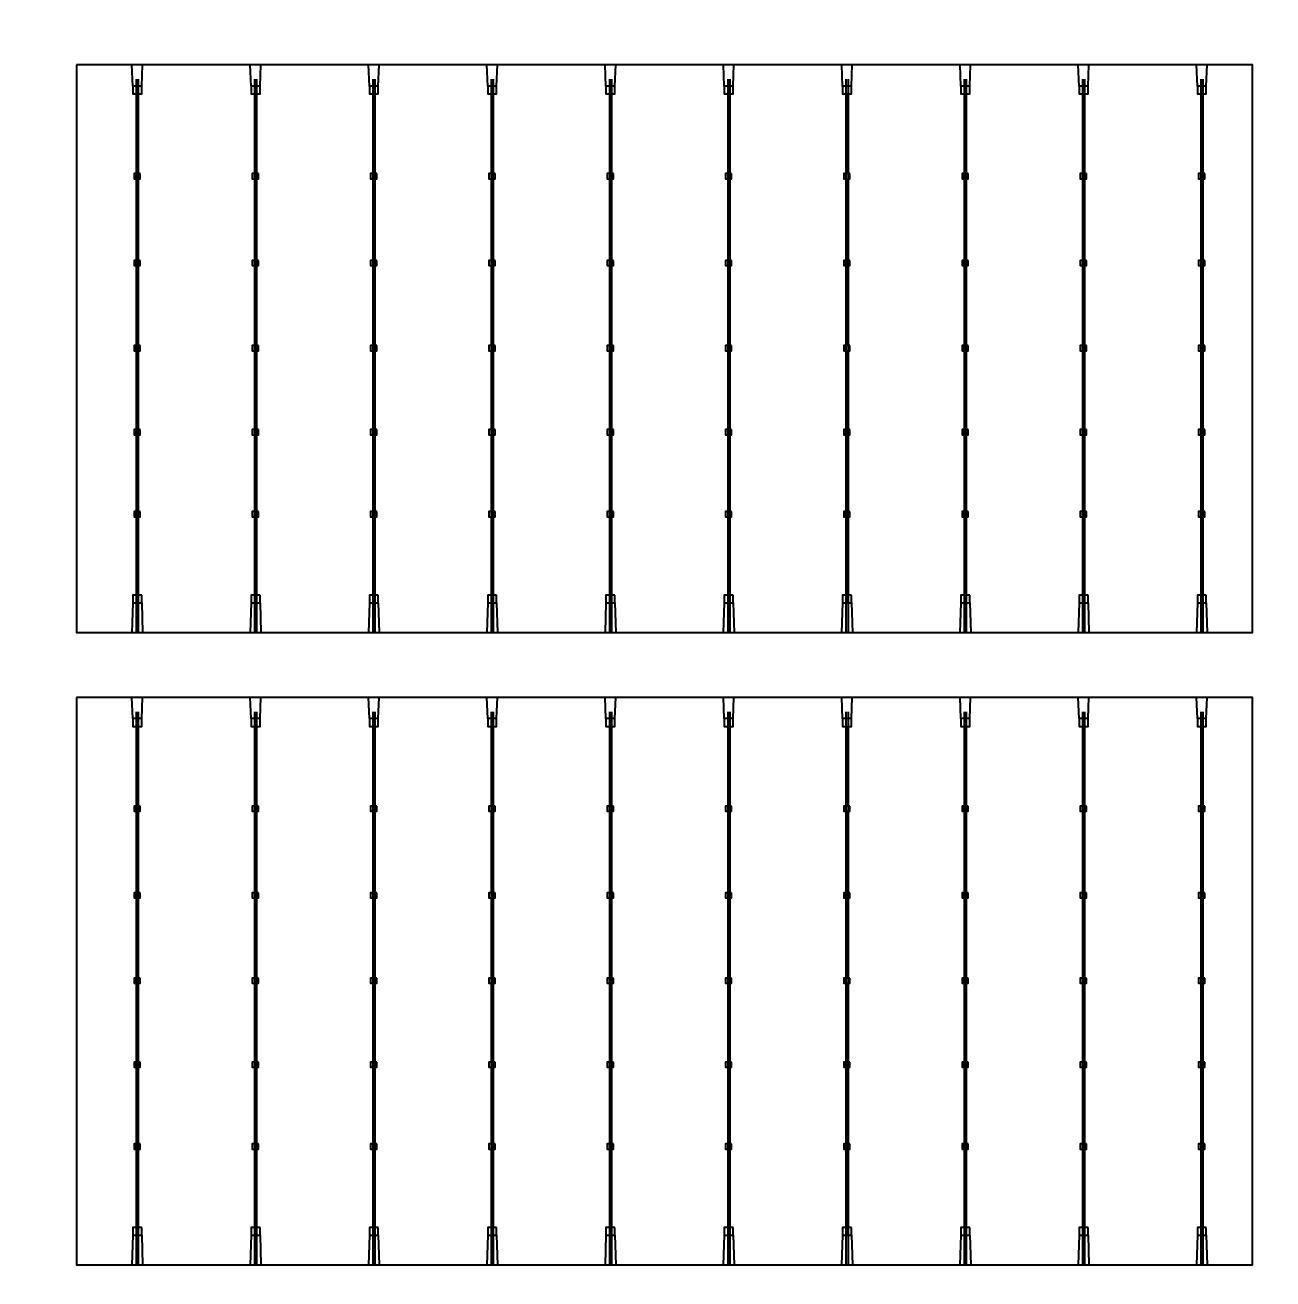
# Model space of a CAD drawing. Header units: millimetres. Extents: x 10297564 to 11610295, y -9287743 to -8409454.
# Drawn here: x 10431307 to 10433853, y -9098211 to -9095653 of the extents above; entities that cross this region are included whole.
import ezdxf

# ---------------------------------------------------------------- set-up
doc = ezdxf.new("R2010")
doc.units = ezdxf.units.MM
doc.header["$LTSCALE"] = 100
doc.layers.add('E1', color=1, linetype='Continuous')
doc.layers.add('Outline', color=5, linetype='Continuous', lineweight=25)
doc.styles.add('HL-S1', font='DotumChe.ttf')
doc.styles.add('MG', font='malgun.ttf')
doc.dimstyles.new('HL-100', dxfattribs={"dimscale": 100, "dimtxt": 3, "dimasz": 4, "dimexe": 2, "dimexo": 2, "dimgap": 1, "dimtad": 1, "dimdec": 0, "dimzin": 0, "dimlunit": 6, "dimtxsty": 'HL-S1', "dimblk": 'DOTSMALL', "dimcen": 4, "dimdle": 2, "dimclrd": 256, "dimclre": 256, "dimclrt": 4, "dimazin": 0, "dimtfac": 1, "dimtdec": 0, "dimtix": 1, "dimtmove": 2, "dimatfit": 3, "dimldrblk": 'DOTSMALL', "dimfxl": 1.5, "dimtolj": 1, "dimtzin": 0, "dimlwd": -1, "dimlwe": -1, "dimarcsym": 0})

# ---------------------------------------------------------------- blocks, each defined once
blk = doc.blocks.new('*D75')
at = {"layer": 'defpoints', "color": 0, "transparency": 16777216}
for p in [(10439230.2, -9073249.8), (10439230.2, -9073249.8), (10423426.7, -9107604.7)]:
    blk.add_point(p, dxfattribs=at)
at = {"layer": 'E1', "color": 1, "transparency": 16777216}
for p, q in [((10439593.6, -9073417), (10439593.6, -9073417)), ((10423593.8, -9107241.3), (10439063, -9073613.2)), ((10423790.1, -9107771.8), (10423790.1, -9107771.8))]:
    blk.add_line(p, q, dxfattribs=at)
for points in [[(10439002.4, -9073585.4), (10439123.6, -9073641.1), (10439230.2, -9073249.8)], [(10423533.3, -9107213.4), (10423654.4, -9107269.1), (10423426.7, -9107604.7)]]:
    blk.add_solid(points, dxfattribs=at)
at = {"layer": 'E1', "color": 7, "transparency": 16777216, "insert": (10430911.1, -9090235.3), "char_height": 500, "attachment_point": 5, "rotation": 65.2972, "style": 'MG'}
blk.add_mtext('\\A1;2711.1', dxfattribs=at)
blk = doc.blocks.new('_DotSmall')
at = {"color": 0, "linetype": 'ByBlock', "const_width": 0.5}
blk.add_lwpolyline([(-0.0625, 0, 1), (0.0625, 0, 1)], format="xyb", close=True, dxfattribs=at)

msp = doc.modelspace()

# ---------------------------------------------------------------- hatches: boundary and pattern name
at = {"true_color": 0x939598}
h = msp.add_hatch(color=252, dxfattribs=at)
h.dxf.hatch_style = 1
h.paths.add_polyline_path([(10431534.3, -9096892.3), (10431538.3, -9096892.3), (10431538.3, -9095763.9), (10431534.3, -9095763.9)])
h = msp.add_hatch(color=252, dxfattribs=at)
h.dxf.hatch_style = 1
h.paths.add_polyline_path([(10431775.6, -9096892.3), (10431779.6, -9096892.3), (10431779.6, -9095763.9), (10431775.6, -9095763.9)])
h = msp.add_hatch(color=252, dxfattribs=at)
h.dxf.hatch_style = 1
h.paths.add_polyline_path([(10432016.9, -9096892.3), (10432020.9, -9096892.3), (10432020.9, -9095763.9), (10432016.9, -9095763.9)])
h = msp.add_hatch(color=252, dxfattribs=at)
h.dxf.hatch_style = 1
h.paths.add_polyline_path([(10432258.2, -9096892.3), (10432262.2, -9096892.3), (10432262.2, -9095763.9), (10432258.2, -9095763.9)])
h = msp.add_hatch(color=252, dxfattribs=at)
h.dxf.hatch_style = 1
h.paths.add_polyline_path([(10432499.5, -9096892.3), (10432503.6, -9096892.3), (10432503.6, -9095763.9), (10432499.5, -9095763.9)])
h = msp.add_hatch(color=252, dxfattribs=at)
h.dxf.hatch_style = 1
h.paths.add_polyline_path([(10432740.8, -9096892.3), (10432744.9, -9096892.3), (10432744.9, -9095763.9), (10432740.8, -9095763.9)])
h = msp.add_hatch(color=252, dxfattribs=at)
h.dxf.hatch_style = 1
h.paths.add_polyline_path([(10432982.1, -9096892.3), (10432986.2, -9096892.3), (10432986.2, -9095763.9), (10432982.1, -9095763.9)])
h = msp.add_hatch(color=252, dxfattribs=at)
h.dxf.hatch_style = 1
h.paths.add_polyline_path([(10433223.4, -9096892.3), (10433227.5, -9096892.3), (10433227.5, -9095763.9), (10433223.4, -9095763.9)])
h = msp.add_hatch(color=252, dxfattribs=at)
h.dxf.hatch_style = 1
h.paths.add_polyline_path([(10433464.7, -9096892.3), (10433468.8, -9096892.3), (10433468.8, -9095763.9), (10433464.7, -9095763.9)])
h = msp.add_hatch(color=252, dxfattribs=at)
h.dxf.hatch_style = 1
h.paths.add_polyline_path([(10433706, -9096892.3), (10433710.1, -9096892.3), (10433710.1, -9095763.9), (10433706, -9095763.9)])
h = msp.add_hatch(color=252, dxfattribs=at)
h.dxf.hatch_style = 1
h.paths.add_polyline_path([(10431534.3, -9098182.5), (10431538.3, -9098182.5), (10431538.3, -9097054.1), (10431534.3, -9097054.1)])
h = msp.add_hatch(color=252, dxfattribs=at)
h.dxf.hatch_style = 1
h.paths.add_polyline_path([(10431775.6, -9098182.5), (10431779.6, -9098182.5), (10431779.6, -9097054.1), (10431775.6, -9097054.1)])
h = msp.add_hatch(color=252, dxfattribs=at)
h.dxf.hatch_style = 1
h.paths.add_polyline_path([(10432016.9, -9098182.5), (10432020.9, -9098182.5), (10432020.9, -9097054.1), (10432016.9, -9097054.1)])
h = msp.add_hatch(color=252, dxfattribs=at)
h.dxf.hatch_style = 1
h.paths.add_polyline_path([(10432258.2, -9098182.5), (10432262.2, -9098182.5), (10432262.2, -9097054.1), (10432258.2, -9097054.1)])
h = msp.add_hatch(color=252, dxfattribs=at)
h.dxf.hatch_style = 1
h.paths.add_polyline_path([(10432499.5, -9098182.5), (10432503.6, -9098182.5), (10432503.6, -9097054.1), (10432499.5, -9097054.1)])
h = msp.add_hatch(color=252, dxfattribs=at)
h.dxf.hatch_style = 1
h.paths.add_polyline_path([(10432740.8, -9098182.5), (10432744.9, -9098182.5), (10432744.9, -9097054.1), (10432740.8, -9097054.1)])
h = msp.add_hatch(color=252, dxfattribs=at)
h.dxf.hatch_style = 1
h.paths.add_polyline_path([(10432982.1, -9098182.5), (10432986.2, -9098182.5), (10432986.2, -9097054.1), (10432982.1, -9097054.1)])
h = msp.add_hatch(color=252, dxfattribs=at)
h.dxf.hatch_style = 1
h.paths.add_polyline_path([(10433223.4, -9098182.5), (10433227.5, -9098182.5), (10433227.5, -9097054.1), (10433223.4, -9097054.1)])
h = msp.add_hatch(color=252, dxfattribs=at)
h.dxf.hatch_style = 1
h.paths.add_polyline_path([(10433464.7, -9098182.5), (10433468.8, -9098182.5), (10433468.8, -9097054.1), (10433464.7, -9097054.1)])
h = msp.add_hatch(color=252, dxfattribs=at)
h.dxf.hatch_style = 1
h.paths.add_polyline_path([(10433706, -9098182.5), (10433710.1, -9098182.5), (10433710.1, -9097054.1), (10433706, -9097054.1)])

# ---------------------------------------------------------------- linework, layer by layer
for p, q in [((10431527.2, -9095777.8), (10431525.5, -9095734.6)), ((10431545.4, -9095777.8), (10431547.1, -9095734.6)), ((10431768.5, -9095777.8), (10431766.9, -9095734.6)), ((10431786.7, -9095777.8), (10431788.4, -9095734.6)), ((10432009.9, -9095777.8), (10432008.2, -9095734.6)), ((10432028, -9095777.8), (10432029.7, -9095734.6)), ((10432251.2, -9095777.8), (10432249.5, -9095734.6)), ((10432269.3, -9095777.8), (10432271, -9095734.6)), ((10432492.5, -9095777.8), (10432490.8, -9095734.6)), ((10432510.6, -9095777.8), (10432512.3, -9095734.6)), ((10432733.8, -9095777.8), (10432732.1, -9095734.6)), ((10432751.9, -9095777.8), (10432753.6, -9095734.6)), ((10432975.1, -9095777.8), (10432973.4, -9095734.6)), ((10432993.2, -9095777.8), (10432994.9, -9095734.6)), ((10433216.4, -9095777.8), (10433214.7, -9095734.6)), ((10433234.5, -9095777.8), (10433236.2, -9095734.6)), ((10433457.7, -9095777.8), (10433456, -9095734.6)), ((10433475.8, -9095777.8), (10433477.5, -9095734.6)), ((10433699, -9095777.8), (10433697.3, -9095734.6)), ((10433717.1, -9095777.8), (10433718.8, -9095734.6)), ((10431534.3, -9095763.9), (10431534.3, -9096892.3)), ((10431538.3, -9095763.9), (10431538.3, -9096892.3)), ((10431775.6, -9095763.9), (10431775.6, -9096892.3)), ((10431779.6, -9095763.9), (10431779.6, -9096892.3)), ((10432016.9, -9095763.9), (10432016.9, -9096892.3)), ((10432020.9, -9095763.9), (10432020.9, -9096892.3)), ((10432258.2, -9095763.9), (10432258.2, -9096892.3)), ((10432262.2, -9095763.9), (10432262.2, -9096892.3)), ((10432499.5, -9095763.9), (10432499.5, -9096892.3)), ((10432503.6, -9095763.9), (10432503.6, -9096892.3)), ((10432740.8, -9095763.9), (10432740.8, -9096892.3)), ((10432744.9, -9095763.9), (10432744.9, -9096892.3)), ((10432982.1, -9095763.9), (10432982.1, -9096892.3)), ((10432986.2, -9095763.9), (10432986.2, -9096892.3)), ((10433223.4, -9095763.9), (10433223.4, -9096892.3)), ((10433227.5, -9095763.9), (10433227.5, -9096892.3)), ((10433464.7, -9095763.9), (10433464.7, -9096892.3)), ((10433468.8, -9095763.9), (10433468.8, -9096892.3)), ((10433706, -9095763.9), (10433706, -9096892.3)), ((10433710.1, -9095763.9), (10433710.1, -9096892.3)), ((10431535.9, -9095956.4), (10431535.9, -9095793.9)), ((10431536.7, -9095956.4), (10431536.7, -9095793.9)), ((10431777.2, -9095956.4), (10431777.2, -9095793.9)), ((10431778, -9095956.4), (10431778, -9095793.9)), ((10432018.5, -9095956.4), (10432018.5, -9095793.9)), ((10432019.3, -9095956.4), (10432019.3, -9095793.9)), ((10432259.8, -9095956.4), (10432259.8, -9095793.9)), ((10432260.6, -9095956.4), (10432260.6, -9095793.9)), ((10432501.1, -9095956.4), (10432501.1, -9095793.9)), ((10432501.9, -9095956.4), (10432501.9, -9095793.9)), ((10432742.4, -9095956.4), (10432742.4, -9095793.9)), ((10432743.3, -9095956.4), (10432743.3, -9095793.9)), ((10432983.7, -9095956.4), (10432983.7, -9095793.9)), ((10432984.6, -9095956.4), (10432984.6, -9095793.9)), ((10433225, -9095956.4), (10433225, -9095793.9)), ((10433225.9, -9095956.4), (10433225.9, -9095793.9)), ((10433466.3, -9095956.4), (10433466.3, -9095793.9)), ((10433467.2, -9095956.4), (10433467.2, -9095793.9)), ((10433707.6, -9095956.4), (10433707.6, -9095793.9)), ((10433708.5, -9095956.4), (10433708.5, -9095793.9)), ((10431535.9, -9096307.3), (10431535.9, -9095966.8)), ((10431536.7, -9096307.3), (10431536.7, -9095966.8)), ((10431777.2, -9096307.3), (10431777.2, -9095966.8)), ((10431778, -9096307.3), (10431778, -9095966.8)), ((10432018.5, -9096307.3), (10432018.5, -9095966.8)), ((10432019.3, -9096307.3), (10432019.3, -9095966.8)), ((10432259.8, -9096307.3), (10432259.8, -9095966.8)), ((10432260.6, -9096307.3), (10432260.6, -9095966.8)), ((10432501.1, -9096307.3), (10432501.1, -9095966.8)), ((10432501.9, -9096307.3), (10432501.9, -9095966.8)), ((10432742.4, -9096307.3), (10432742.4, -9095966.8)), ((10432743.3, -9096307.3), (10432743.3, -9095966.8)), ((10432983.7, -9096307.3), (10432983.7, -9095966.8)), ((10432984.6, -9096307.3), (10432984.6, -9095966.8)), ((10433225, -9096307.3), (10433225, -9095966.8)), ((10433225.9, -9096307.3), (10433225.9, -9095966.8)), ((10433466.3, -9096307.3), (10433466.3, -9095966.8)), ((10433467.2, -9096307.3), (10433467.2, -9095966.8)), ((10433707.6, -9096133.3), (10433707.6, -9095966.8)), ((10433708.5, -9096133.3), (10433708.5, -9095966.8)), ((10433707.6, -9096307.3), (10433707.6, -9096143.7)), ((10433708.5, -9096307.3), (10433708.5, -9096143.7)), ((10431535.9, -9096831.4), (10431535.9, -9096317.8)), ((10431536.7, -9096831.4), (10431536.7, -9096317.8)), ((10431777.2, -9096831.4), (10431777.2, -9096317.8)), ((10431778, -9096831.4), (10431778, -9096317.8)), ((10432018.5, -9096831.4), (10432018.5, -9096317.8)), ((10432019.3, -9096831.4), (10432019.3, -9096317.8)), ((10432259.8, -9096831.4), (10432259.8, -9096317.8)), ((10432260.6, -9096831.4), (10432260.6, -9096317.8)), ((10432501.1, -9096831.4), (10432501.1, -9096317.8)), ((10432501.9, -9096831.4), (10432501.9, -9096317.8)), ((10432742.4, -9096831.4), (10432742.4, -9096317.8)), ((10432743.3, -9096831.4), (10432743.3, -9096317.8)), ((10432983.7, -9096831.4), (10432983.7, -9096317.8)), ((10432984.6, -9096831.4), (10432984.6, -9096317.8)), ((10433225, -9096831.4), (10433225, -9096317.8)), ((10433225.9, -9096831.4), (10433225.9, -9096317.8)), ((10433466.3, -9096478.6), (10433466.3, -9096317.8)), ((10433467.2, -9096478.6), (10433467.2, -9096317.8)), ((10433707.6, -9096478.6), (10433707.6, -9096317.8)), ((10433708.5, -9096478.6), (10433708.5, -9096317.8)), ((10433466.3, -9096831.4), (10433466.3, -9096489.1)), ((10433467.2, -9096831.4), (10433467.2, -9096489.1)), ((10433707.6, -9096831.4), (10433707.6, -9096489.1)), ((10433708.5, -9096831.4), (10433708.5, -9096489.1)), ((10431527.2, -9096832.1), (10431525.3, -9096892.3)), ((10431545.4, -9096832.1), (10431547.3, -9096892.3)), ((10431768.5, -9096832.1), (10431766.6, -9096892.3)), ((10431786.7, -9096832.1), (10431788.6, -9096892.3)), ((10432009.9, -9096832.1), (10432007.9, -9096892.3)), ((10432028, -9096832.1), (10432029.9, -9096892.3)), ((10432251.2, -9096832.1), (10432249.2, -9096892.3)), ((10432269.3, -9096832.1), (10432271.3, -9096892.3)), ((10432492.5, -9096832.1), (10432490.5, -9096892.3)), ((10432510.6, -9096832.1), (10432512.6, -9096892.3)), ((10432733.8, -9096832.1), (10432731.8, -9096892.3)), ((10432751.9, -9096832.1), (10432753.9, -9096892.3)), ((10432975.1, -9096832.1), (10432973.1, -9096892.3)), ((10432993.2, -9096832.1), (10432995.2, -9096892.3)), ((10433216.4, -9096832.1), (10433214.4, -9096892.3)), ((10433234.5, -9096832.1), (10433236.5, -9096892.3)), ((10433457.7, -9096832.1), (10433455.7, -9096892.3)), ((10433475.8, -9096832.1), (10433477.8, -9096892.3)), ((10433699, -9096832.1), (10433697, -9096892.3)), ((10433717.1, -9096832.1), (10433719.1, -9096892.3)), ((10431527.2, -9097068.1), (10431525.5, -9097024.8)), ((10431545.4, -9097068.1), (10431547.1, -9097024.8)), ((10431768.5, -9097068.1), (10431766.9, -9097024.8)), ((10431786.7, -9097068.1), (10431788.4, -9097024.8)), ((10432009.9, -9097068.1), (10432008.2, -9097024.8)), ((10432028, -9097068.1), (10432029.7, -9097024.8)), ((10432251.2, -9097068.1), (10432249.5, -9097024.8)), ((10432269.3, -9097068.1), (10432271, -9097024.8)), ((10432492.5, -9097068.1), (10432490.8, -9097024.8)), ((10432510.6, -9097068.1), (10432512.3, -9097024.8)), ((10432733.8, -9097068.1), (10432732.1, -9097024.8)), ((10432751.9, -9097068.1), (10432753.6, -9097024.8)), ((10432975.1, -9097068.1), (10432973.4, -9097024.8)), ((10432993.2, -9097068.1), (10432994.9, -9097024.8)), ((10433216.4, -9097068.1), (10433214.7, -9097024.8)), ((10433234.5, -9097068.1), (10433236.2, -9097024.8)), ((10433457.7, -9097068.1), (10433456, -9097024.8)), ((10433475.8, -9097068.1), (10433477.5, -9097024.8)), ((10433699, -9097068.1), (10433697.3, -9097024.8)), ((10433717.1, -9097068.1), (10433718.8, -9097024.8)), ((10431534.3, -9097054.1), (10431534.3, -9098182.5)), ((10431538.3, -9097054.1), (10431538.3, -9098182.5)), ((10431775.6, -9097054.1), (10431775.6, -9098182.5)), ((10431779.6, -9097054.1), (10431779.6, -9098182.5)), ((10432016.9, -9097054.1), (10432016.9, -9098182.5)), ((10432020.9, -9097054.1), (10432020.9, -9098182.5)), ((10432258.2, -9097054.1), (10432258.2, -9098182.5)), ((10432262.2, -9097054.1), (10432262.2, -9098182.5)), ((10432499.5, -9097054.1), (10432499.5, -9098182.5)), ((10432503.6, -9097054.1), (10432503.6, -9098182.5)), ((10432740.8, -9097054.1), (10432740.8, -9098182.5)), ((10432744.9, -9097054.1), (10432744.9, -9098182.5)), ((10432982.1, -9097054.1), (10432982.1, -9098182.5)), ((10432986.2, -9097054.1), (10432986.2, -9098182.5)), ((10433223.4, -9097054.1), (10433223.4, -9098182.5)), ((10433227.5, -9097054.1), (10433227.5, -9098182.5)), ((10433464.7, -9097054.1), (10433464.7, -9098182.5)), ((10433468.8, -9097054.1), (10433468.8, -9098182.5)), ((10433706, -9097054.1), (10433706, -9098182.5)), ((10433710.1, -9097054.1), (10433710.1, -9098182.5)), ((10431535.9, -9097246.6), (10431535.9, -9097084.1)), ((10431536.7, -9097246.6), (10431536.7, -9097084.1)), ((10431777.2, -9097246.6), (10431777.2, -9097084.1)), ((10431778, -9097246.6), (10431778, -9097084.1)), ((10432018.5, -9097246.6), (10432018.5, -9097084.1)), ((10432019.3, -9097246.6), (10432019.3, -9097084.1)), ((10432259.8, -9097246.6), (10432259.8, -9097084.1)), ((10432260.6, -9097246.6), (10432260.6, -9097084.1)), ((10432501.1, -9097246.6), (10432501.1, -9097084.1)), ((10432501.9, -9097246.6), (10432501.9, -9097084.1)), ((10432742.4, -9097246.6), (10432742.4, -9097084.1)), ((10432743.3, -9097246.6), (10432743.3, -9097084.1)), ((10432983.7, -9097246.6), (10432983.7, -9097084.1)), ((10432984.6, -9097246.6), (10432984.6, -9097084.1)), ((10433225, -9097246.6), (10433225, -9097084.1)), ((10433225.9, -9097246.6), (10433225.9, -9097084.1)), ((10433466.3, -9097246.6), (10433466.3, -9097084.1)), ((10433467.2, -9097246.6), (10433467.2, -9097084.1)), ((10433707.6, -9097246.6), (10433707.6, -9097084.1)), ((10433708.5, -9097246.6), (10433708.5, -9097084.1)), ((10431535.9, -9097597.6), (10431535.9, -9097257.1)), ((10431536.7, -9097597.6), (10431536.7, -9097257.1)), ((10431777.2, -9097597.6), (10431777.2, -9097257.1)), ((10431778, -9097597.6), (10431778, -9097257.1)), ((10432018.5, -9097597.6), (10432018.5, -9097257.1)), ((10432019.3, -9097597.6), (10432019.3, -9097257.1)), ((10432259.8, -9097597.6), (10432259.8, -9097257.1)), ((10432260.6, -9097597.6), (10432260.6, -9097257.1)), ((10432501.1, -9097597.6), (10432501.1, -9097257.1)), ((10432501.9, -9097597.6), (10432501.9, -9097257.1)), ((10432742.4, -9097597.6), (10432742.4, -9097257.1)), ((10432743.3, -9097597.6), (10432743.3, -9097257.1)), ((10432983.7, -9097597.6), (10432983.7, -9097257.1)), ((10432984.6, -9097597.6), (10432984.6, -9097257.1)), ((10433225, -9097597.6), (10433225, -9097257.1)), ((10433225.9, -9097597.6), (10433225.9, -9097257.1)), ((10433466.3, -9097597.6), (10433466.3, -9097257.1)), ((10433467.2, -9097597.6), (10433467.2, -9097257.1)), ((10433707.6, -9097423.5), (10433707.6, -9097257.1)), ((10433708.5, -9097423.5), (10433708.5, -9097257.1)), ((10433707.6, -9097597.6), (10433707.6, -9097433.9)), ((10433708.5, -9097597.6), (10433708.5, -9097433.9)), ((10431535.9, -9098121.6), (10431535.9, -9097608)), ((10431536.7, -9098121.6), (10431536.7, -9097608)), ((10431777.2, -9098121.6), (10431777.2, -9097608)), ((10431778, -9098121.6), (10431778, -9097608)), ((10432018.5, -9098121.6), (10432018.5, -9097608)), ((10432019.3, -9098121.6), (10432019.3, -9097608)), ((10432259.8, -9098121.6), (10432259.8, -9097608)), ((10432260.6, -9098121.6), (10432260.6, -9097608)), ((10432501.1, -9098121.6), (10432501.1, -9097608)), ((10432501.9, -9098121.6), (10432501.9, -9097608)), ((10432742.4, -9098121.6), (10432742.4, -9097608)), ((10432743.3, -9098121.6), (10432743.3, -9097608)), ((10432983.7, -9098121.6), (10432983.7, -9097608)), ((10432984.6, -9098121.6), (10432984.6, -9097608)), ((10433225, -9098121.6), (10433225, -9097608)), ((10433225.9, -9098121.6), (10433225.9, -9097608)), ((10433466.3, -9097768.8), (10433466.3, -9097608)), ((10433467.2, -9097768.8), (10433467.2, -9097608)), ((10433707.6, -9097768.8), (10433707.6, -9097608)), ((10433708.5, -9097768.8), (10433708.5, -9097608)), ((10433466.3, -9098121.6), (10433466.3, -9097779.3)), ((10433467.2, -9098121.6), (10433467.2, -9097779.3)), ((10433707.6, -9098121.6), (10433707.6, -9097779.3)), ((10433708.5, -9098121.6), (10433708.5, -9097779.3)), ((10431527.2, -9098122.3), (10431525.3, -9098182.5)), ((10431545.4, -9098122.3), (10431547.3, -9098182.5)), ((10431768.5, -9098122.3), (10431766.6, -9098182.5)), ((10431786.7, -9098122.3), (10431788.6, -9098182.5)), ((10432009.9, -9098122.3), (10432007.9, -9098182.5)), ((10432028, -9098122.3), (10432029.9, -9098182.5)), ((10432251.2, -9098122.3), (10432249.2, -9098182.5)), ((10432269.3, -9098122.3), (10432271.3, -9098182.5)), ((10432492.5, -9098122.3), (10432490.5, -9098182.5)), ((10432510.6, -9098122.3), (10432512.6, -9098182.5)), ((10432733.8, -9098122.3), (10432731.8, -9098182.5)), ((10432751.9, -9098122.3), (10432753.9, -9098182.5)), ((10432975.1, -9098122.3), (10432973.1, -9098182.5)), ((10432993.2, -9098122.3), (10432995.2, -9098182.5)), ((10433216.4, -9098122.3), (10433214.4, -9098182.5)), ((10433234.5, -9098122.3), (10433236.5, -9098182.5)), ((10433457.7, -9098122.3), (10433455.7, -9098182.5)), ((10433475.8, -9098122.3), (10433477.8, -9098182.5)), ((10433699, -9098122.3), (10433697, -9098182.5)), ((10433717.1, -9098122.3), (10433719.1, -9098182.5))]:
    msp.add_line(p, q)
at = {"color": 4}
for points in [[(10431545.4, -9095777.8), (10431527.2, -9095777.8), (10431527.2, -9095793.9), (10431545.4, -9095793.9)], [(10431786.7, -9095777.8), (10431768.5, -9095777.8), (10431768.5, -9095793.9), (10431786.7, -9095793.9)], [(10432028, -9095777.8), (10432009.9, -9095777.8), (10432009.9, -9095793.9), (10432028, -9095793.9)], [(10432269.3, -9095777.8), (10432251.2, -9095777.8), (10432251.2, -9095793.9), (10432269.3, -9095793.9)], [(10432510.6, -9095777.8), (10432492.5, -9095777.8), (10432492.5, -9095793.9), (10432510.6, -9095793.9)], [(10432751.9, -9095777.8), (10432733.8, -9095777.8), (10432733.8, -9095793.9), (10432751.9, -9095793.9)], [(10432993.2, -9095777.8), (10432975.1, -9095777.8), (10432975.1, -9095793.9), (10432993.2, -9095793.9)], [(10433234.5, -9095777.8), (10433216.4, -9095777.8), (10433216.4, -9095793.9), (10433234.5, -9095793.9)], [(10433475.8, -9095777.8), (10433457.7, -9095777.8), (10433457.7, -9095793.9), (10433475.8, -9095793.9)], [(10433717.1, -9095777.8), (10433699, -9095777.8), (10433699, -9095793.9), (10433717.1, -9095793.9)], [(10431542.2, -9095956.4), (10431529.7, -9095956.4), (10431529.7, -9095966.8), (10431542.2, -9095966.8)], [(10431783.5, -9095956.4), (10431771, -9095956.4), (10431771, -9095966.8), (10431783.5, -9095966.8)], [(10432024.8, -9095956.4), (10432012.3, -9095956.4), (10432012.3, -9095966.8), (10432024.8, -9095966.8)], [(10432266.2, -9095956.4), (10432253.6, -9095956.4), (10432253.6, -9095966.8), (10432266.2, -9095966.8)], [(10432507.5, -9095956.4), (10432494.9, -9095956.4), (10432494.9, -9095966.8), (10432507.5, -9095966.8)], [(10432748.8, -9095956.4), (10432736.2, -9095956.4), (10432736.2, -9095966.8), (10432748.8, -9095966.8)], [(10432990.1, -9095956.4), (10432977.5, -9095956.4), (10432977.5, -9095966.8), (10432990.1, -9095966.8)], [(10433231.4, -9095956.4), (10433218.8, -9095956.4), (10433218.8, -9095966.8), (10433231.4, -9095966.8)], [(10433472.7, -9095956.4), (10433460.1, -9095956.4), (10433460.1, -9095966.8), (10433472.7, -9095966.8)], [(10433714, -9095956.4), (10433701.4, -9095956.4), (10433701.4, -9095966.8), (10433714, -9095966.8)], [(10431542.2, -9096133.3), (10431529.7, -9096133.3), (10431529.7, -9096143.7), (10431542.2, -9096143.7)], [(10431783.5, -9096133.3), (10431771, -9096133.3), (10431771, -9096143.7), (10431783.5, -9096143.7)], [(10432024.8, -9096133.3), (10432012.3, -9096133.3), (10432012.3, -9096143.7), (10432024.8, -9096143.7)], [(10432266.2, -9096133.3), (10432253.6, -9096133.3), (10432253.6, -9096143.7), (10432266.2, -9096143.7)], [(10432507.5, -9096133.3), (10432494.9, -9096133.3), (10432494.9, -9096143.7), (10432507.5, -9096143.7)], [(10432748.8, -9096133.3), (10432736.2, -9096133.3), (10432736.2, -9096143.7), (10432748.8, -9096143.7)], [(10432990.1, -9096133.3), (10432977.5, -9096133.3), (10432977.5, -9096143.7), (10432990.1, -9096143.7)], [(10433231.4, -9096133.3), (10433218.8, -9096133.3), (10433218.8, -9096143.7), (10433231.4, -9096143.7)], [(10433472.7, -9096133.3), (10433460.1, -9096133.3), (10433460.1, -9096143.7), (10433472.7, -9096143.7)], [(10433714, -9096133.3), (10433701.4, -9096133.3), (10433701.4, -9096143.7), (10433714, -9096143.7)], [(10431542.2, -9096307.3), (10431529.7, -9096307.3), (10431529.7, -9096317.8), (10431542.2, -9096317.8)], [(10431783.5, -9096307.3), (10431771, -9096307.3), (10431771, -9096317.8), (10431783.5, -9096317.8)], [(10432024.8, -9096307.3), (10432012.3, -9096307.3), (10432012.3, -9096317.8), (10432024.8, -9096317.8)], [(10432266.2, -9096307.3), (10432253.6, -9096307.3), (10432253.6, -9096317.8), (10432266.2, -9096317.8)], [(10432507.5, -9096307.3), (10432494.9, -9096307.3), (10432494.9, -9096317.8), (10432507.5, -9096317.8)], [(10432748.8, -9096307.3), (10432736.2, -9096307.3), (10432736.2, -9096317.8), (10432748.8, -9096317.8)], [(10432990.1, -9096307.3), (10432977.5, -9096307.3), (10432977.5, -9096317.8), (10432990.1, -9096317.8)], [(10433231.4, -9096307.3), (10433218.8, -9096307.3), (10433218.8, -9096317.8), (10433231.4, -9096317.8)], [(10433472.7, -9096307.3), (10433460.1, -9096307.3), (10433460.1, -9096317.8), (10433472.7, -9096317.8)], [(10433714, -9096307.3), (10433701.4, -9096307.3), (10433701.4, -9096317.8), (10433714, -9096317.8)], [(10431542.2, -9096478.6), (10431529.7, -9096478.6), (10431529.7, -9096489.1), (10431542.2, -9096489.1)], [(10431783.5, -9096478.6), (10431771, -9096478.6), (10431771, -9096489.1), (10431783.5, -9096489.1)], [(10432024.8, -9096478.6), (10432012.3, -9096478.6), (10432012.3, -9096489.1), (10432024.8, -9096489.1)], [(10432266.2, -9096478.6), (10432253.6, -9096478.6), (10432253.6, -9096489.1), (10432266.2, -9096489.1)], [(10432507.5, -9096478.6), (10432494.9, -9096478.6), (10432494.9, -9096489.1), (10432507.5, -9096489.1)], [(10432748.8, -9096478.6), (10432736.2, -9096478.6), (10432736.2, -9096489.1), (10432748.8, -9096489.1)], [(10432990.1, -9096478.6), (10432977.5, -9096478.6), (10432977.5, -9096489.1), (10432990.1, -9096489.1)], [(10433231.4, -9096478.6), (10433218.8, -9096478.6), (10433218.8, -9096489.1), (10433231.4, -9096489.1)], [(10433472.7, -9096478.6), (10433460.1, -9096478.6), (10433460.1, -9096489.1), (10433472.7, -9096489.1)], [(10433714, -9096478.6), (10433701.4, -9096478.6), (10433701.4, -9096489.1), (10433714, -9096489.1)], [(10431542.2, -9096645.7), (10431529.7, -9096645.7), (10431529.7, -9096656.2), (10431542.2, -9096656.2)], [(10431783.5, -9096645.7), (10431771, -9096645.7), (10431771, -9096656.2), (10431783.5, -9096656.2)], [(10432024.8, -9096645.7), (10432012.3, -9096645.7), (10432012.3, -9096656.2), (10432024.8, -9096656.2)], [(10432266.2, -9096645.7), (10432253.6, -9096645.7), (10432253.6, -9096656.2), (10432266.2, -9096656.2)], [(10432507.5, -9096645.7), (10432494.9, -9096645.7), (10432494.9, -9096656.2), (10432507.5, -9096656.2)], [(10432748.8, -9096645.7), (10432736.2, -9096645.7), (10432736.2, -9096656.2), (10432748.8, -9096656.2)], [(10432990.1, -9096645.7), (10432977.5, -9096645.7), (10432977.5, -9096656.2), (10432990.1, -9096656.2)], [(10433231.4, -9096645.7), (10433218.8, -9096645.7), (10433218.8, -9096656.2), (10433231.4, -9096656.2)], [(10433472.7, -9096645.7), (10433460.1, -9096645.7), (10433460.1, -9096656.2), (10433472.7, -9096656.2)], [(10433714, -9096645.7), (10433701.4, -9096645.7), (10433701.4, -9096656.2), (10433714, -9096656.2)], [(10431545.4, -9096816), (10431527.2, -9096816), (10431527.2, -9096832.1), (10431545.4, -9096832.1)], [(10431786.7, -9096816), (10431768.5, -9096816), (10431768.5, -9096832.1), (10431786.7, -9096832.1)], [(10432028, -9096816), (10432009.9, -9096816), (10432009.9, -9096832.1), (10432028, -9096832.1)], [(10432269.3, -9096816), (10432251.2, -9096816), (10432251.2, -9096832.1), (10432269.3, -9096832.1)], [(10432510.6, -9096816), (10432492.5, -9096816), (10432492.5, -9096832.1), (10432510.6, -9096832.1)], [(10432751.9, -9096816), (10432733.8, -9096816), (10432733.8, -9096832.1), (10432751.9, -9096832.1)], [(10432993.2, -9096816), (10432975.1, -9096816), (10432975.1, -9096832.1), (10432993.2, -9096832.1)], [(10433234.5, -9096816), (10433216.4, -9096816), (10433216.4, -9096832.1), (10433234.5, -9096832.1)], [(10433475.8, -9096816), (10433457.7, -9096816), (10433457.7, -9096832.1), (10433475.8, -9096832.1)], [(10433717.1, -9096816), (10433699, -9096816), (10433699, -9096832.1), (10433717.1, -9096832.1)], [(10431545.4, -9097068.1), (10431527.2, -9097068.1), (10431527.2, -9097084.1), (10431545.4, -9097084.1)], [(10431786.7, -9097068.1), (10431768.5, -9097068.1), (10431768.5, -9097084.1), (10431786.7, -9097084.1)], [(10432028, -9097068.1), (10432009.9, -9097068.1), (10432009.9, -9097084.1), (10432028, -9097084.1)], [(10432269.3, -9097068.1), (10432251.2, -9097068.1), (10432251.2, -9097084.1), (10432269.3, -9097084.1)], [(10432510.6, -9097068.1), (10432492.5, -9097068.1), (10432492.5, -9097084.1), (10432510.6, -9097084.1)], [(10432751.9, -9097068.1), (10432733.8, -9097068.1), (10432733.8, -9097084.1), (10432751.9, -9097084.1)], [(10432993.2, -9097068.1), (10432975.1, -9097068.1), (10432975.1, -9097084.1), (10432993.2, -9097084.1)], [(10433234.5, -9097068.1), (10433216.4, -9097068.1), (10433216.4, -9097084.1), (10433234.5, -9097084.1)], [(10433475.8, -9097068.1), (10433457.7, -9097068.1), (10433457.7, -9097084.1), (10433475.8, -9097084.1)], [(10433717.1, -9097068.1), (10433699, -9097068.1), (10433699, -9097084.1), (10433717.1, -9097084.1)], [(10431542.2, -9097246.6), (10431529.7, -9097246.6), (10431529.7, -9097257.1), (10431542.2, -9097257.1)], [(10431783.5, -9097246.6), (10431771, -9097246.6), (10431771, -9097257.1), (10431783.5, -9097257.1)], [(10432024.8, -9097246.6), (10432012.3, -9097246.6), (10432012.3, -9097257.1), (10432024.8, -9097257.1)], [(10432266.2, -9097246.6), (10432253.6, -9097246.6), (10432253.6, -9097257.1), (10432266.2, -9097257.1)], [(10432507.5, -9097246.6), (10432494.9, -9097246.6), (10432494.9, -9097257.1), (10432507.5, -9097257.1)], [(10432748.8, -9097246.6), (10432736.2, -9097246.6), (10432736.2, -9097257.1), (10432748.8, -9097257.1)], [(10432990.1, -9097246.6), (10432977.5, -9097246.6), (10432977.5, -9097257.1), (10432990.1, -9097257.1)], [(10433231.4, -9097246.6), (10433218.8, -9097246.6), (10433218.8, -9097257.1), (10433231.4, -9097257.1)], [(10433472.7, -9097246.6), (10433460.1, -9097246.6), (10433460.1, -9097257.1), (10433472.7, -9097257.1)], [(10433714, -9097246.6), (10433701.4, -9097246.6), (10433701.4, -9097257.1), (10433714, -9097257.1)], [(10431542.2, -9097423.5), (10431529.7, -9097423.5), (10431529.7, -9097433.9), (10431542.2, -9097433.9)], [(10431783.5, -9097423.5), (10431771, -9097423.5), (10431771, -9097433.9), (10431783.5, -9097433.9)], [(10432024.8, -9097423.5), (10432012.3, -9097423.5), (10432012.3, -9097433.9), (10432024.8, -9097433.9)], [(10432266.2, -9097423.5), (10432253.6, -9097423.5), (10432253.6, -9097433.9), (10432266.2, -9097433.9)], [(10432507.5, -9097423.5), (10432494.9, -9097423.5), (10432494.9, -9097433.9), (10432507.5, -9097433.9)], [(10432748.8, -9097423.5), (10432736.2, -9097423.5), (10432736.2, -9097433.9), (10432748.8, -9097433.9)], [(10432990.1, -9097423.5), (10432977.5, -9097423.5), (10432977.5, -9097433.9), (10432990.1, -9097433.9)], [(10433231.4, -9097423.5), (10433218.8, -9097423.5), (10433218.8, -9097433.9), (10433231.4, -9097433.9)], [(10433472.7, -9097423.5), (10433460.1, -9097423.5), (10433460.1, -9097433.9), (10433472.7, -9097433.9)], [(10433714, -9097423.5), (10433701.4, -9097423.5), (10433701.4, -9097433.9), (10433714, -9097433.9)], [(10431542.2, -9097597.6), (10431529.7, -9097597.6), (10431529.7, -9097608), (10431542.2, -9097608)], [(10431783.5, -9097597.6), (10431771, -9097597.6), (10431771, -9097608), (10431783.5, -9097608)], [(10432024.8, -9097597.6), (10432012.3, -9097597.6), (10432012.3, -9097608), (10432024.8, -9097608)], [(10432266.2, -9097597.6), (10432253.6, -9097597.6), (10432253.6, -9097608), (10432266.2, -9097608)], [(10432507.5, -9097597.6), (10432494.9, -9097597.6), (10432494.9, -9097608), (10432507.5, -9097608)], [(10432748.8, -9097597.6), (10432736.2, -9097597.6), (10432736.2, -9097608), (10432748.8, -9097608)], [(10432990.1, -9097597.6), (10432977.5, -9097597.6), (10432977.5, -9097608), (10432990.1, -9097608)], [(10433231.4, -9097597.6), (10433218.8, -9097597.6), (10433218.8, -9097608), (10433231.4, -9097608)], [(10433472.7, -9097597.6), (10433460.1, -9097597.6), (10433460.1, -9097608), (10433472.7, -9097608)], [(10433714, -9097597.6), (10433701.4, -9097597.6), (10433701.4, -9097608), (10433714, -9097608)], [(10431542.2, -9097768.8), (10431529.7, -9097768.8), (10431529.7, -9097779.3), (10431542.2, -9097779.3)], [(10431783.5, -9097768.8), (10431771, -9097768.8), (10431771, -9097779.3), (10431783.5, -9097779.3)], [(10432024.8, -9097768.8), (10432012.3, -9097768.8), (10432012.3, -9097779.3), (10432024.8, -9097779.3)], [(10432266.2, -9097768.8), (10432253.6, -9097768.8), (10432253.6, -9097779.3), (10432266.2, -9097779.3)], [(10432507.5, -9097768.8), (10432494.9, -9097768.8), (10432494.9, -9097779.3), (10432507.5, -9097779.3)], [(10432748.8, -9097768.8), (10432736.2, -9097768.8), (10432736.2, -9097779.3), (10432748.8, -9097779.3)], [(10432990.1, -9097768.8), (10432977.5, -9097768.8), (10432977.5, -9097779.3), (10432990.1, -9097779.3)], [(10433231.4, -9097768.8), (10433218.8, -9097768.8), (10433218.8, -9097779.3), (10433231.4, -9097779.3)], [(10433472.7, -9097768.8), (10433460.1, -9097768.8), (10433460.1, -9097779.3), (10433472.7, -9097779.3)], [(10433714, -9097768.8), (10433701.4, -9097768.8), (10433701.4, -9097779.3), (10433714, -9097779.3)], [(10431542.2, -9097935.9), (10431529.7, -9097935.9), (10431529.7, -9097946.4), (10431542.2, -9097946.4)], [(10431783.5, -9097935.9), (10431771, -9097935.9), (10431771, -9097946.4), (10431783.5, -9097946.4)], [(10432024.8, -9097935.9), (10432012.3, -9097935.9), (10432012.3, -9097946.4), (10432024.8, -9097946.4)], [(10432266.2, -9097935.9), (10432253.6, -9097935.9), (10432253.6, -9097946.4), (10432266.2, -9097946.4)], [(10432507.5, -9097935.9), (10432494.9, -9097935.9), (10432494.9, -9097946.4), (10432507.5, -9097946.4)], [(10432748.8, -9097935.9), (10432736.2, -9097935.9), (10432736.2, -9097946.4), (10432748.8, -9097946.4)], [(10432990.1, -9097935.9), (10432977.5, -9097935.9), (10432977.5, -9097946.4), (10432990.1, -9097946.4)], [(10433231.4, -9097935.9), (10433218.8, -9097935.9), (10433218.8, -9097946.4), (10433231.4, -9097946.4)], [(10433472.7, -9097935.9), (10433460.1, -9097935.9), (10433460.1, -9097946.4), (10433472.7, -9097946.4)], [(10433714, -9097935.9), (10433701.4, -9097935.9), (10433701.4, -9097946.4), (10433714, -9097946.4)], [(10431545.4, -9098106.2), (10431527.2, -9098106.2), (10431527.2, -9098122.3), (10431545.4, -9098122.3)], [(10431786.7, -9098106.2), (10431768.5, -9098106.2), (10431768.5, -9098122.3), (10431786.7, -9098122.3)], [(10432028, -9098106.2), (10432009.9, -9098106.2), (10432009.9, -9098122.3), (10432028, -9098122.3)], [(10432269.3, -9098106.2), (10432251.2, -9098106.2), (10432251.2, -9098122.3), (10432269.3, -9098122.3)], [(10432510.6, -9098106.2), (10432492.5, -9098106.2), (10432492.5, -9098122.3), (10432510.6, -9098122.3)], [(10432751.9, -9098106.2), (10432733.8, -9098106.2), (10432733.8, -9098122.3), (10432751.9, -9098122.3)], [(10432993.2, -9098106.2), (10432975.1, -9098106.2), (10432975.1, -9098122.3), (10432993.2, -9098122.3)], [(10433234.5, -9098106.2), (10433216.4, -9098106.2), (10433216.4, -9098122.3), (10433234.5, -9098122.3)], [(10433475.8, -9098106.2), (10433457.7, -9098106.2), (10433457.7, -9098122.3), (10433475.8, -9098122.3)], [(10433717.1, -9098106.2), (10433699, -9098106.2), (10433699, -9098122.3), (10433717.1, -9098122.3)]]:
    msp.add_lwpolyline(points, close=True, dxfattribs=at)
at = {"layer": 'Outline'}
for points in [[(10431412.1, -9095734.6), (10431412.1, -9096892.3), (10433811.2, -9096892.3), (10433811.2, -9095734.6)], [(10431412.1, -9097024.8), (10431412.1, -9098182.5), (10433811.2, -9098182.5), (10433811.2, -9097024.8)]]:
    msp.add_lwpolyline(points, close=True, dxfattribs=at)

# ---------------------------------------------------------------- dimensions: what is measured, and where the dimension line sits
at = {"layer": 'E1'}
dim = msp.add_aligned_dim(p1=(10423426.7, -9107604.7), p2=(10439230.2, -9073249.8), distance=0, text='2711.1', dimstyle='HL-100', override={"dimscale": 200, "dimtxt": 2.5, "dimasz": 2, "dimtxsty": 'MG', "dimsah": 1, "dimclrd": 1, "dimclre": 1, "dimclrt": 7}, dxfattribs=at)
dim.commit()
dim.dimension.update_dxf_attribs({"geometry": '*D75', "text_midpoint": (10430911.1, -9090235.3)})

doc.saveas('drawing.dxf')
